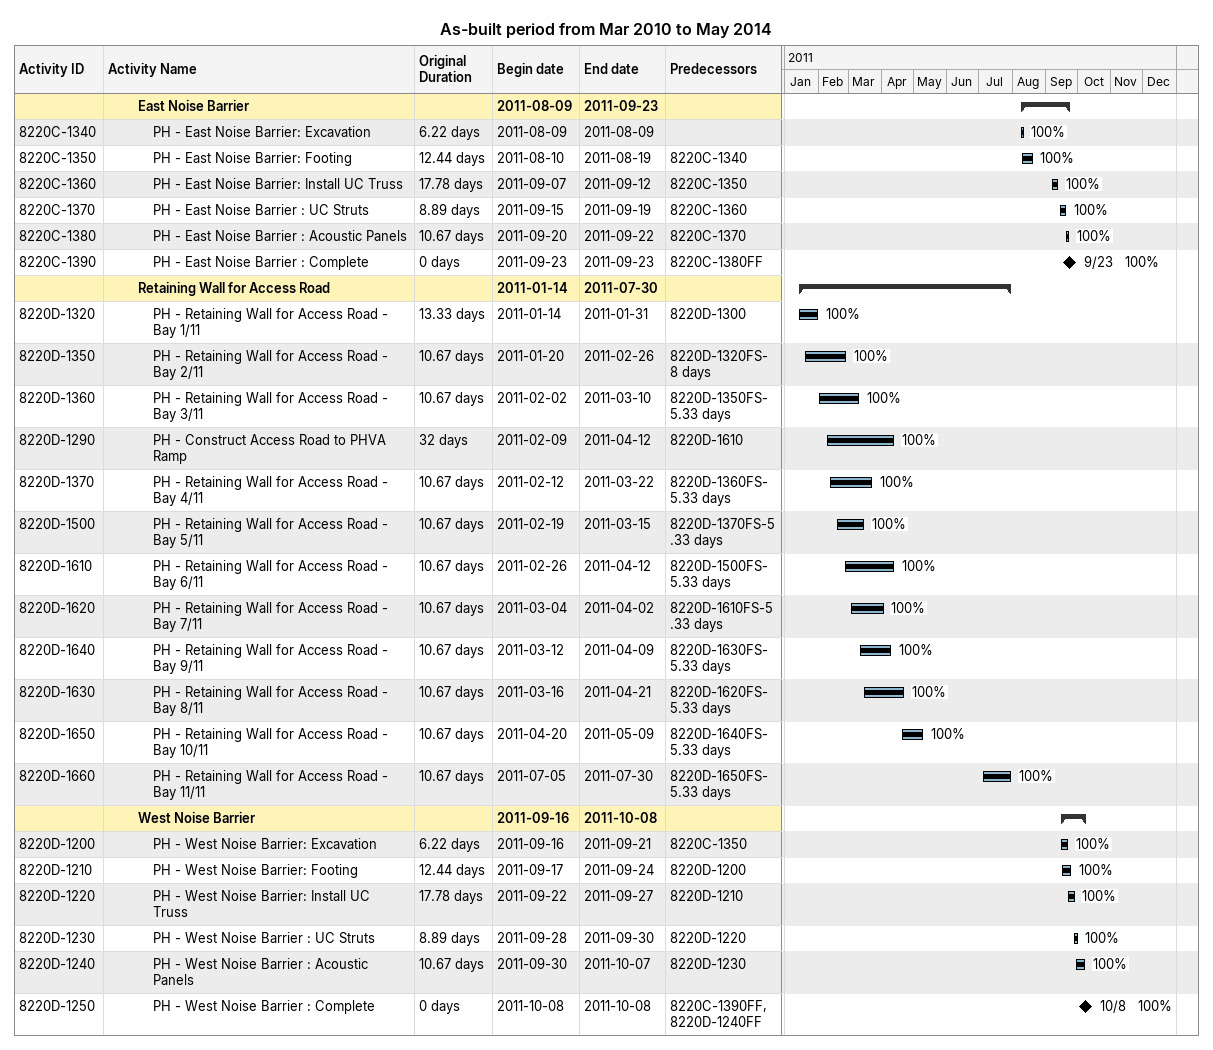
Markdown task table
As-built period from Mar 2010 to May 2014

| ID | Level | Task | Original duration | Start | Finish | Predecessors | % complete |
|---|---|---|---|---|---|---|---|
|  | 3 | **East Noise Barrier** |  | 2011-08-09 | 2011-09-23 |  |  |
| 8220C-1340 | 4 | PH - East Noise Barrier: Excavation | 6.22d | 2011-08-09 | 2011-08-09 |  | 100 |
| 8220C-1350 | 4 | PH - East Noise Barrier: Footing | 12.44d | 2011-08-10 | 2011-08-19 | 8220C-1340 | 100 |
| 8220C-1360 | 4 | PH - East Noise Barrier: Install UC Truss | 17.78d | 2011-09-07 | 2011-09-12 | 8220C-1350 | 100 |
| 8220C-1370 | 4 | PH - East Noise Barrier : UC Struts | 8.89d | 2011-09-15 | 2011-09-19 | 8220C-1360 | 100 |
| 8220C-1380 | 4 | PH - East Noise Barrier : Acoustic Panels | 10.67d | 2011-09-20 | 2011-09-22 | 8220C-1370 | 100 |
| 8220C-1390 | 4 | PH - East Noise Barrier : Complete | 0d | 2011-09-23 | 2011-09-23 | 8220C-1380FF | 100 |
|  | 3 | **Retaining Wall for Access Road** |  | 2011-01-14 | 2011-07-30 |  |  |
| 8220D-1320 | 4 | PH - Retaining Wall for Access Road - Bay 1/11 | 13.33d | 2011-01-14 | 2011-01-31 | 8220D-1300 | 100 |
| 8220D-1350 | 4 | PH - Retaining Wall for Access Road - Bay 2/11 | 10.67d | 2011-01-20 | 2011-02-26 | 8220D-1320FS-8d | 100 |
| 8220D-1360 | 4 | PH - Retaining Wall for Access Road - Bay 3/11 | 10.67d | 2011-02-02 | 2011-03-10 | 8220D-1350FS-5.33d | 100 |
| 8220D-1290 | 4 | PH - Construct Access Road to PHVA Ramp | 32d | 2011-02-09 | 2011-04-12 | 8220D-1610 | 100 |
| 8220D-1370 | 4 | PH - Retaining Wall for Access Road - Bay 4/11 | 10.67d | 2011-02-12 | 2011-03-22 | 8220D-1360FS-5.33d | 100 |
| 8220D-1500 | 4 | PH - Retaining Wall for Access Road - Bay 5/11 | 10.67d | 2011-02-19 | 2011-03-15 | 8220D-1370FS-5.33d | 100 |
| 8220D-1610 | 4 | PH - Retaining Wall for Access Road - Bay 6/11 | 10.67d | 2011-02-26 | 2011-04-12 | 8220D-1500FS-5.33d | 100 |
| 8220D-1620 | 4 | PH - Retaining Wall for Access Road - Bay 7/11 | 10.67d | 2011-03-04 | 2011-04-02 | 8220D-1610FS-5.33d | 100 |
| 8220D-1640 | 4 | PH - Retaining Wall for Access Road - Bay 9/11 | 10.67d | 2011-03-12 | 2011-04-09 | 8220D-1630FS-5.33d | 100 |
| 8220D-1630 | 4 | PH - Retaining Wall for Access Road - Bay 8/11 | 10.67d | 2011-03-16 | 2011-04-21 | 8220D-1620FS-5.33d | 100 |
| 8220D-1650 | 4 | PH - Retaining Wall for Access Road - Bay 10/11 | 10.67d | 2011-04-20 | 2011-05-09 | 8220D-1640FS-5.33d | 100 |
| 8220D-1660 | 4 | PH - Retaining Wall for Access Road - Bay 11/11 | 10.67d | 2011-07-05 | 2011-07-30 | 8220D-1650FS-5.33d | 100 |
|  | 3 | **West Noise Barrier** |  | 2011-09-16 | 2011-10-08 |  |  |
| 8220D-1200 | 4 | PH - West Noise Barrier: Excavation | 6.22d | 2011-09-16 | 2011-09-21 | 8220C-1350 | 100 |
| 8220D-1210 | 4 | PH - West Noise Barrier: Footing | 12.44d | 2011-09-17 | 2011-09-24 | 8220D-1200 | 100 |
| 8220D-1220 | 4 | PH - West Noise Barrier: Install UC Truss | 17.78d | 2011-09-22 | 2011-09-27 | 8220D-1210 | 100 |
| 8220D-1230 | 4 | PH - West Noise Barrier : UC Struts | 8.89d | 2011-09-28 | 2011-09-30 | 8220D-1220 | 100 |
| 8220D-1240 | 4 | PH - West Noise Barrier : Acoustic Panels | 10.67d | 2011-09-30 | 2011-10-07 | 8220D-1230 | 100 |
| 8220D-1250 | 4 | PH - West Noise Barrier : Complete | 0d | 2011-10-08 | 2011-10-08 | 8220C-1390FF, 8220D-1240FF | 100 |
